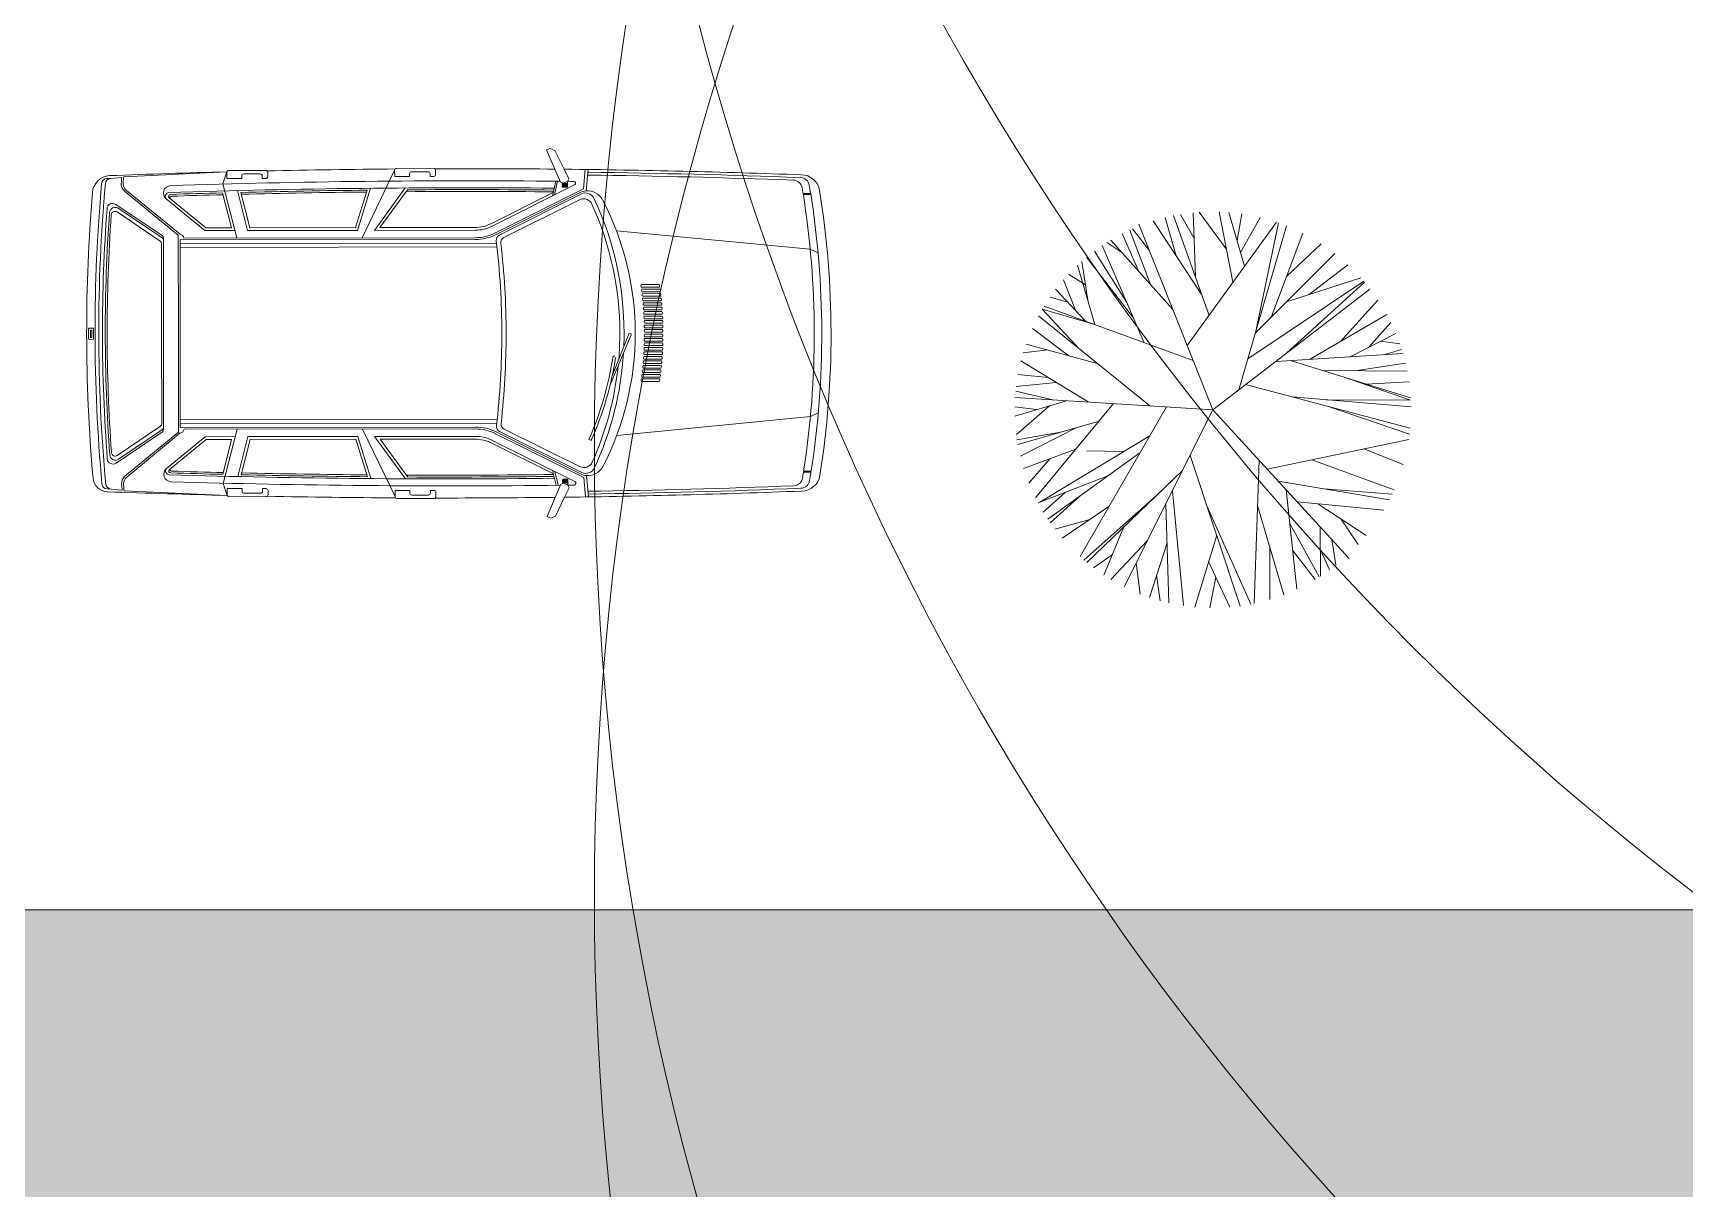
# Model space of a CAD drawing. Header units: millimetres. Extents: x 664 to 1534, y 1164 to 2765.
# Drawn here: x 715.03 to 723.91, y 1379.54 to 1385.76 of the extents above; entities that cross this region are included whole.
import ezdxf

# ---------------------------------------------------------------- set-up
doc = ezdxf.new("R2010")
doc.units = ezdxf.units.MM
doc.layers.get('0').update_dxf_attribs({"lineweight": 20})
for name, color, linetype, lineweight in [('Barra', 9, 'Continuous', 9), ('Calçadas', 7, 'Continuous', 13), ('Jardim', 92, 'Continuous', 20)]:
    doc.layers.add(name, color=color, linetype=linetype, lineweight=lineweight)

# ---------------------------------------------------------------- blocks, each defined once
blk = doc.blocks.new('TREEA')
for p, q in [((0, 0), (-0.0571, 0.1429)), ((-0.0086, 0.0884), (-0.0459, 0.1453)), ((-0.0283, 0.1184), (-0.0366, 0.1479)), ((-0.003, 0.0726), (-0.0302, 0.1494)), ((-0.0146, 0.1324), (-0.025, 0.1503)), ((-0.0198, 0.0495), (0.0489, 0.1443)), ((-0.0135, 0.1023), (-0.0152, 0.1516)), ((0.0103, 0.1239), (-0.0105, 0.152)), ((0.0154, 0.0981), (0.0047, 0.1523)), ((0.0244, 0.1104), (0.0123, 0.1519)), ((0.0186, 0.1303), (0.0222, 0.1508)), ((0.0199, 0.0153), (0.0566, 0.1415)), ((0.0213, 0.1209), (0.0364, 0.148)), ((0.0327, 0.0593), (0.0504, 0.1438)), ((-0.07, 0.1211), (-0.0815, 0.1288)), ((-0.0309, 0.0771), (-0.0785, 0.1306)), ((-0.0573, 0.1069), (-0.0698, 0.1355)), ((-0.0481, 0.0965), (-0.064, 0.1383)), ((-0.0491, 0.1228), (-0.0618, 0.1393)), ((0.0451, 0.0717), (0.0691, 0.1358)), ((0.0568, 0.1029), (0.0832, 0.1277)), ((-0.0609, 0.0703), (-0.0973, 0.1173)), ((-0.0662, 0.0826), (-0.0912, 0.1221)), ((-0.0528, 0.0516), (-0.0852, 0.1263)), ((0.0327, 0.0593), (0.0938, 0.1202)), ((-0.098, 0.0962), (-0.1112, 0.1043)), ((-0.0909, 0.0655), (-0.1041, 0.1113)), ((-0.0959, 0.0828), (-0.1009, 0.1142)), ((0.074, 0.0887), (0.1039, 0.1115)), ((-0.0977, 0.068), (-0.121, 0.0927)), ((-0.1058, 0.0766), (-0.115, 0.1)), ((0, 0), (0.1208, 0.0929)), ((0.0269, 0.0393), (0.116, 0.0989)), ((0.0565, 0.0435), (0.1165, 0.0982)), ((0.0566, 0.0831), (0.1137, 0.1015)), ((-0.1026, 0.0467), (-0.1313, 0.0773)), ((-0.1313, 0.0773), (-0.0909, 0.0655)), ((-0.0152, 0.0379), (-0.1299, 0.0797)), ((-0.1116, 0.0827), (-0.1253, 0.0867)), ((0.0982, 0.0526), (0.1269, 0.0844)), ((-0.0485, 0.003), (-0.1342, 0.0722)), ((0.0743, 0.0388), (0.1337, 0.0732)), ((0.1196, 0.0479), (0.1368, 0.0672)), ((-0.1108, 0.0416), (-0.1389, 0.0626)), ((0.1057, 0.0408), (0.1406, 0.0588)), ((0.1289, 0.0527), (0.1437, 0.0508)), ((-0.1271, 0.0461), (-0.146, 0.0437)), ((-0.089, 0.0357), (-0.1437, 0.0506)), ((0.0483, 0.0372), (0.1461, 0.0433)), ((0.1314, 0.0424), (0.1452, 0.0463)), ((-0.1268, 0.0249), (-0.15, 0.0272)), ((-0.0959, 0.006), (-0.1477, 0.0377)), ((0.0596, 0.0379), (0.1521, 0.0092)), ((0.0849, 0.0301), (0.1495, 0.0296)), ((0.1093, 0.0299), (0.1481, 0.0359)), ((-0.1232, 0.0077), (-0.1517, 0.0142)), ((-0.1206, 0.0211), (-0.1513, 0.018)), ((0.0252, 0.0194), (0.1517, -0.0142)), ((0.1003, 0.0253), (0.1519, 0.0073)), ((0.1177, 0.0198), (0.1509, 0.0216)), ((0, 0), (-0.1524, 0.0095)), ((-0.1356, 0.0002), (-0.1524, 0.0022)), ((-0.1127, 0.007), (-0.1523, -0.0048)), ((-0.1258, 0.0031), (-0.1512, -0.0191)), ((-0.0764, 0.0048), (-0.1365, -0.0678)), ((-0.0357, 0.0022), (-0.1022, -0.113)), ((0, 0), (-0.0682, -0.1363)), ((0, 0), (0.1048, -0.1143)), ((0.0609, 0.0099), (0.1524, 0.0022)), ((0.087, 0.0077), (0.1519, 0.0073)), ((0.0902, 0.0021), (0.1513, -0.0187)), ((-0.0876, -0.0087), (-0.1501, -0.0266)), ((-0.1172, -0.0172), (-0.1507, -0.023)), ((-0.1046, -0.0136), (-0.1481, -0.0358)), ((-0.0485, -0.02), (-0.1331, -0.0712)), ((0.0418, -0.0456), (0.1507, -0.0228)), ((-0.1054, -0.0303), (-0.1456, -0.0451)), ((-0.1255, -0.0377), (-0.1415, -0.0565)), ((-0.0561, -0.0331), (-0.127, -0.0842)), ((-0.0685, -0.0321), (-0.0969, -0.0316)), ((-0.0175, -0.0351), (0.0209, -0.151)), ((0.1161, -0.0301), (0.1464, -0.0422)), ((-0.0233, -0.0466), (-0.097, -0.1175)), ((0.0355, -0.0387), (0.0317, -0.1491)), ((0.076, -0.0384), (0.1394, -0.0616)), ((-0.0807, -0.0508), (-0.1345, -0.0717)), ((-0.1133, -0.0635), (-0.1305, -0.0787)), ((-0.0312, -0.0625), (-0.0227, -0.1507)), ((0.0502, -0.0548), (0.1358, -0.0693)), ((0.0563, -0.0614), (0.0646, -0.138)), ((0.0857, -0.0608), (0.1378, -0.065)), ((-0.102, -0.0661), (-0.1251, -0.087)), ((-0.08, -0.0745), (-0.116, -0.0988)), ((-0.0434, -0.0659), (-0.0993, -0.1156)), ((-0.0362, -0.0723), (-0.0339, -0.1486)), ((-0.0047, -0.0738), (0.0293, -0.1496)), ((0.0343, -0.0736), (0.0546, -0.1423)), ((0.065, -0.0709), (0.1314, -0.0773)), ((0.0807, -0.0724), (0.1178, -0.0967)), ((-0.0947, -0.0845), (-0.1216, -0.0918)), ((0.0591, -0.0874), (0.0818, -0.1286)), ((0.0983, -0.084), (0.1117, -0.1037)), ((-0.0686, -0.0901), (-0.0838, -0.1273)), ((-0.0505, -0.1009), (-0.0786, -0.1306)), ((0.0029, -0.0966), (-0.014, -0.1518)), ((0.0825, -0.09), (0.0828, -0.128)), ((0.0915, -0.0998), (0.0945, -0.1195)), ((-0.0774, -0.1117), (-0.0918, -0.1216)), ((-0.0353, -0.1023), (-0.0487, -0.1444)), ((0.0438, -0.1058), (0.0438, -0.146)), ((0.0613, -0.108), (0.0787, -0.1305)), ((0.0826, -0.1073), (0.0897, -0.1232)), ((-0.0589, -0.1177), (-0.0559, -0.1418)), ((-0.0033, -0.1168), (0.0129, -0.1519)), ((-0.0433, -0.1273), (-0.0405, -0.1469)), ((0.0022, -0.1288), (-0.0023, -0.1524))]:
    blk.add_line(p, q)

msp = doc.modelspace()

# ---------------------------------------------------------------- hatches: boundary and pattern name
at = {"layer": 'Jardim'}
h = msp.add_hatch(dxfattribs=at)
h.set_pattern_fill('GRASS', color=256, scale=0.04, angle=120, style=0)
h.set_pattern_definition([(210, (175.9079, -101.2197), (-0.26295997, -0.98137997), [0.1905, -1.24634]), (165, (175.9079, -101.2197), (-0.26296015, -0.98138064), [0.1905, -0.8255]), (255, (175.9079, -101.2197), (0.98138064, -0.26296015), [0.1905, -0.8255])])
edge = h.paths.add_edge_path()
edge.add_line((720.4807, 1355.4641), (727.4807, 1355.4641))
edge.add_line((727.4807, 1355.4641), (727.4807, 1359.2641))
edge.add_line((727.4807, 1359.2641), (763.261, 1359.2641))
edge.add_spline(control_points=[(763.261, 1359.2641), (762.538, 1359.8858), (760.7276, 1361.7391), (760.9005, 1364.5087), (761.0119, 1366.2941)], knot_values=[0, 0, 0, 0, 2.755825, 7.755327, 7.755327, 7.755327, 7.755327], degree=3, periodic=0)
edge.add_line((761.0119, 1366.2941), (761.0119, 1377.2941))
edge.add_line((761.0119, 1377.2941), (731.4807, 1377.2941))
edge.add_line((731.4807, 1377.2941), (731.4807, 1381.0441))
edge.add_line((731.4807, 1381.0441), (724.9807, 1381.0441))
edge.add_line((724.9807, 1381.0441), (710.9807, 1381.0441))
edge.add_arc((710.9807, 1380.0441), 1, 90, 180)
edge.add_line((709.9807, 1380.0441), (709.9807, 1342.4641))
edge.add_arc((708.9807, 1342.4641), 1, 270, 360, ccw=False)
edge.add_line((708.9807, 1341.4641), (704.9807, 1341.4641))
edge.add_arc((704.9807, 1340.4641), 1, 90, 180)
edge.add_line((703.9807, 1340.4641), (703.9807, 1331.7101))
edge.add_arc((704.9807, 1331.7101), 1, 180, 270)
edge.add_line((704.9807, 1330.7101), (709.9807, 1330.7101))
edge.add_line((709.9807, 1330.7101), (716.4807, 1342.4641))
edge.add_line((716.4807, 1342.4641), (720.4807, 1342.4641))
edge.add_line((720.4807, 1342.4641), (720.4807, 1355.4641))

# ---------------------------------------------------------------- linework, layer by layer
for p, q in [((717.7939, 1385.1289), (717.8123, 1385.1368)), ((717.7939, 1385.1289), (717.8382, 1385.0256)), ((717.8123, 1385.1368), (717.8386, 1385.1263)), ((717.8386, 1385.1263), (717.8887, 1385.025)), ((716.9874, 1385.0294), (717.1874, 1385.0297)), ((717.8382, 1385.0256), (717.8686, 1384.9545)), ((717.8887, 1385.025), (717.914, 1384.9739)), ((717.9919, 1384.9198), (718.0012, 1385.0237)), ((718.006, 1384.9089), (718.0163, 1385.0235)), ((715.4514, 1384.9756), (715.4313, 1384.9748)), ((715.4514, 1384.9756), (715.511, 1384.981)), ((715.5214, 1384.9843), (716.0759, 1385.011)), ((716.0547, 1384.947), (716.0757, 1385.011)), ((716.0547, 1384.947), (716.1296, 1384.6554)), ((716.0754, 1385.0078), (716.0754, 1384.9746)), ((716.0754, 1384.9746), (716.1554, 1384.9747)), ((716.0854, 1385.0178), (716.2854, 1385.0181)), ((716.1554, 1384.9897), (716.1554, 1384.9747)), ((716.1654, 1384.9997), (716.2554, 1384.9998)), ((716.2654, 1384.9898), (716.2654, 1384.9748)), ((716.2654, 1384.9748), (716.2854, 1384.9748)), ((716.2954, 1385.0081), (716.2954, 1384.9848)), ((716.9774, 1385.0195), (716.8029, 1384.6562)), ((716.9774, 1385.0194), (716.9775, 1384.9862)), ((716.9775, 1384.9862), (717.0575, 1384.9863)), ((717.0574, 1385.0013), (717.0575, 1384.9863)), ((717.0674, 1385.0113), (717.1574, 1385.0114)), ((717.1674, 1385.0014), (717.1675, 1384.9864)), ((717.1675, 1384.9864), (717.1875, 1384.9864)), ((717.1974, 1385.0197), (717.1974, 1384.9964)), ((717.4972, 1384.7168), (717.9442, 1384.9407)), ((717.843, 1384.9605), (717.8247, 1384.8808)), ((717.8532, 1384.9604), (717.8363, 1384.8866)), ((717.8846, 1384.9502), (717.8686, 1384.9545)), ((717.8781, 1384.9519), (717.8781, 1384.9504)), ((717.8801, 1384.9484), (717.9043, 1384.9485)), ((717.8806, 1384.9434), (717.9043, 1384.9435)), ((717.8806, 1384.9384), (717.9043, 1384.9385)), ((717.8806, 1384.9334), (717.9043, 1384.9335)), ((717.8846, 1384.9502), (717.9066, 1384.9596)), ((717.914, 1384.9739), (717.9066, 1384.9596)), ((717.9067, 1384.9535), (717.9066, 1384.9596)), ((715.8144, 1384.6703), (715.5263, 1384.9069)), ((715.8244, 1384.675), (715.5367, 1384.9113)), ((715.9575, 1384.6952), (715.7496, 1384.8659)), ((715.9628, 1384.7102), (715.7661, 1384.8717)), ((716.0518, 1384.8977), (716.1, 1384.7104)), ((716.1322, 1384.9098), (716.1873, 1384.6955)), ((716.1501, 1384.9003), (716.1989, 1384.7105)), ((716.7669, 1384.7111), (716.8292, 1384.9126)), ((716.7779, 1384.6961), (716.848, 1384.9226)), ((716.8683, 1384.6962), (717.0344, 1384.9243)), ((716.8978, 1384.7113), (717.0457, 1384.9143)), ((717.4905, 1384.7302), (717.829, 1384.8998)), ((717.5151, 1384.6811), (717.9919, 1384.9198)), ((717.522, 1384.6733), (717.9742, 1384.8998)), ((717.5398, 1384.6711), (717.9808, 1384.8919)), ((717.5646, 1384.6577), (717.9698, 1384.8607)), ((717.8806, 1384.9284), (717.9043, 1384.9285)), ((719.1722, 1384.8936), (719.2104, 1384.8937)), ((719.173, 1384.8886), (719.2118, 1384.8887)), ((715.7278, 1384.6679), (715.4785, 1384.836)), ((715.7179, 1384.6385), (715.4855, 1384.7951)), ((715.7278, 1384.6558), (715.4919, 1384.8149)), ((715.8144, 1384.6703), (715.815, 1384.1411)), ((716.1193, 1384.6954), (715.9575, 1384.6952)), ((716.1, 1384.7104), (715.9628, 1384.7102)), ((716.7779, 1384.6961), (716.1873, 1384.6955)), ((716.7669, 1384.7111), (716.1989, 1384.7105)), ((717.4103, 1384.6969), (716.8683, 1384.6962)), ((717.4103, 1384.7119), (716.8978, 1384.7113)), ((719.2104, 1384.595), (718.1692, 1384.6938)), ((715.7245, 1384.626), (715.725, 1384.141)), ((715.7344, 1384.6555), (715.735, 1384.141)), ((717.4104, 1384.6469), (715.8245, 1384.645)), ((715.8245, 1384.645), (715.825, 1384.1411)), ((717.5251, 1384.627), (715.8245, 1384.625)), ((717.5251, 1384.607), (715.8245, 1384.605)), ((717.4104, 1384.6569), (715.8444, 1384.6551)), ((719.2104, 1384.595), (719.2525, 1384.5751)), ((718.3983, 1384.4045), (718.3025, 1384.4044)), ((718.3997, 1384.3905), (718.3039, 1384.3904)), ((718.4018, 1384.3803), (718.306, 1384.3802)), ((718.4032, 1384.3663), (718.3074, 1384.3662)), ((718.405, 1384.3561), (718.3091, 1384.3559)), ((718.4063, 1384.3421), (718.3105, 1384.3419)), ((718.4074, 1384.3318), (718.3116, 1384.3317)), ((718.4088, 1384.3178), (718.313, 1384.3177)), ((718.4099, 1384.3076), (718.3141, 1384.3075)), ((718.4112, 1384.2936), (718.3155, 1384.2935)), ((718.412, 1384.2834), (718.3162, 1384.2833)), ((718.4133, 1384.2594), (718.3174, 1384.2593)), ((718.4133, 1384.2694), (718.3176, 1384.2693)), ((718.4145, 1384.2355), (718.3187, 1384.2354)), ((718.4146, 1384.2454), (718.3188, 1384.2453)), ((715.3324, 1384.1655), (715.3324, 1384.1155)), ((715.3598, 1384.1706), (715.3374, 1384.1705)), ((715.3498, 1384.1606), (715.3424, 1384.1605)), ((715.3424, 1384.1605), (715.3424, 1384.1205)), ((715.3499, 1384.1206), (715.3498, 1384.1606)), ((715.3599, 1384.1106), (715.3598, 1384.1706)), ((715.7256, 1383.6559), (715.725, 1384.141)), ((715.7356, 1383.6265), (715.735, 1384.141)), ((715.8156, 1383.6119), (715.815, 1384.1411)), ((715.8256, 1383.6372), (715.825, 1384.1411)), ((718.1349, 1383.8654), (718.2483, 1384.1345)), ((718.2373, 1384.1446), (718.1459, 1383.9137)), ((718.2456, 1384.1411), (718.2373, 1384.1446)), ((718.4155, 1384.1866), (718.3197, 1384.1865)), ((718.4158, 1384.2112), (718.32, 1384.2111)), ((718.4159, 1384.1633), (718.32, 1384.1632)), ((718.4159, 1384.2215), (718.3201, 1384.2214)), ((718.4169, 1384.1726), (718.3211, 1384.1725)), ((718.4172, 1384.1972), (718.3214, 1384.1971)), ((718.4172, 1384.1493), (718.3214, 1384.1492)), ((718.4172, 1384.1389), (718.3214, 1384.1388)), ((715.3599, 1384.1106), (715.3374, 1384.1105)), ((715.3499, 1384.1206), (715.3424, 1384.1205)), ((718.4147, 1384.0527), (718.3189, 1384.0526)), ((718.4156, 1384.1015), (718.3198, 1384.1014)), ((718.4159, 1384.1249), (718.3201, 1384.1248)), ((718.416, 1384.077), (718.3201, 1384.0769)), ((718.4161, 1384.0667), (718.3203, 1384.0666)), ((718.4169, 1384.1155), (718.3212, 1384.1154)), ((718.4173, 1384.091), (718.3215, 1384.0909)), ((718.1602, 1384.0195), (718.1513, 1384.0208)), ((718.4079, 1383.9563), (718.312, 1383.9562)), ((718.4092, 1383.9703), (718.3134, 1383.9702)), ((718.4103, 1383.9805), (718.3144, 1383.9804)), ((718.4116, 1383.9945), (718.3158, 1383.9944)), ((718.4123, 1384.0048), (718.3165, 1384.0047)), ((718.4135, 1384.0287), (718.3177, 1384.0286)), ((718.4136, 1384.0188), (718.3178, 1384.0187)), ((718.4148, 1384.0427), (718.3191, 1384.0426)), ((718.3989, 1383.8836), (718.3031, 1383.8835)), ((718.4003, 1383.8976), (718.3045, 1383.8975)), ((718.4024, 1383.9079), (718.3065, 1383.9078)), ((718.4037, 1383.9219), (718.3079, 1383.9218)), ((718.4055, 1383.9321), (718.3096, 1383.932)), ((718.4068, 1383.9461), (718.311, 1383.946)), ((719.2115, 1383.695), (718.1705, 1383.5938)), ((719.2115, 1383.695), (719.2535, 1383.7151)), ((715.729, 1383.6141), (715.4801, 1383.4454)), ((715.719, 1383.6435), (715.487, 1383.4864)), ((715.729, 1383.6261), (715.4935, 1383.4666)), ((715.8156, 1383.6119), (715.528, 1383.3746)), ((715.8256, 1383.6072), (715.5385, 1383.3703)), ((717.5262, 1383.6791), (715.8256, 1383.6772)), ((717.5262, 1383.6591), (715.8256, 1383.6572)), ((717.4115, 1383.639), (715.8256, 1383.6372)), ((717.4116, 1383.629), (715.8456, 1383.6272)), ((716.0565, 1383.3358), (716.1308, 1383.6275)), ((716.9794, 1383.2654), (716.8041, 1383.6283)), ((717.5164, 1383.605), (717.9937, 1383.3674)), ((717.5233, 1383.6128), (717.976, 1383.3874)), ((717.5411, 1383.6151), (717.9825, 1383.3953)), ((717.5657, 1383.6285), (717.9715, 1383.4265)), ((715.9587, 1383.5873), (715.7513, 1383.4162)), ((715.9641, 1383.5723), (715.7678, 1383.4103)), ((716.1206, 1383.5875), (715.9587, 1383.5873)), ((716.1013, 1383.5725), (715.9641, 1383.5723)), ((716.0536, 1383.385), (716.1013, 1383.5725)), ((716.134, 1383.3731), (716.1886, 1383.5876)), ((716.1519, 1383.3827), (716.2002, 1383.5726)), ((716.7792, 1383.5883), (716.1886, 1383.5876)), ((716.7682, 1383.5732), (716.2002, 1383.5726)), ((716.7682, 1383.5732), (716.831, 1383.3719)), ((716.7792, 1383.5883), (716.8498, 1383.362)), ((717.4116, 1383.589), (716.8696, 1383.5884)), ((716.8696, 1383.5884), (717.0362, 1383.3607)), ((717.4116, 1383.574), (716.8991, 1383.5734)), ((716.8991, 1383.5734), (717.0475, 1383.3707)), ((717.4919, 1383.5558), (717.8308, 1383.3871)), ((717.4986, 1383.5692), (717.946, 1383.3464)), ((718.0293, 1383.5694), (718.0211, 1383.573)), ((716.0565, 1383.3358), (716.0777, 1383.2718)), ((717.8449, 1383.3264), (717.8264, 1383.406)), ((717.8551, 1383.3265), (717.838, 1383.4002)), ((717.8864, 1383.3368), (717.8705, 1383.3325)), ((717.88, 1383.335), (717.88, 1383.3365)), ((717.882, 1383.3385), (717.9062, 1383.3385)), ((717.8825, 1383.3585), (717.9061, 1383.3585)), ((717.8825, 1383.3535), (717.9062, 1383.3535)), ((717.8825, 1383.3485), (717.9062, 1383.3485)), ((717.8825, 1383.3435), (717.9062, 1383.3435)), ((717.8864, 1383.3368), (717.9085, 1383.3274)), ((717.9937, 1383.3674), (718.0033, 1383.2635)), ((718.0077, 1383.3783), (718.0183, 1383.2637)), ((719.1739, 1383.3963), (719.2121, 1383.3963)), ((719.1747, 1383.4013), (719.2135, 1383.4013)), ((715.4533, 1383.3057), (715.4332, 1383.3065)), ((715.4533, 1383.3057), (715.513, 1383.3005)), ((715.5233, 1383.2972), (716.0777, 1383.2718)), ((716.0773, 1383.3082), (716.1573, 1383.3083)), ((716.0774, 1383.275), (716.0773, 1383.3082)), ((716.0874, 1383.265), (716.2874, 1383.2652)), ((716.1574, 1383.2933), (716.1573, 1383.3083)), ((716.1674, 1383.2833), (716.2574, 1383.2834)), ((716.2673, 1383.3084), (716.2873, 1383.3085)), ((716.2674, 1383.2934), (716.2673, 1383.3084)), ((716.2974, 1383.2752), (716.2973, 1383.2985)), ((716.9794, 1383.2987), (717.0594, 1383.2988)), ((716.9794, 1383.2654), (716.9794, 1383.2987)), ((716.9895, 1383.2555), (717.1895, 1383.2557)), ((717.0594, 1383.2838), (717.0594, 1383.2988)), ((717.0694, 1383.2738), (717.1594, 1383.2739)), ((717.1694, 1383.2839), (717.1694, 1383.2989)), ((717.1694, 1383.2989), (717.1894, 1383.2989)), ((717.1994, 1383.2657), (717.1994, 1383.289)), ((717.7962, 1383.1578), (717.8402, 1383.2613)), ((717.8402, 1383.2613), (717.8705, 1383.3325)), ((717.8408, 1383.1606), (717.8907, 1383.2619)), ((717.8907, 1383.2619), (717.9159, 1383.3131)), ((717.9086, 1383.3335), (717.9085, 1383.3274)), ((717.9159, 1383.3131), (717.9085, 1383.3274)), ((717.7962, 1383.1578), (717.8146, 1383.15)), ((717.8146, 1383.15), (717.8408, 1383.1606))]:
    msp.add_line(p, q)
for centre, radius, start, end in [((717.3638, 1335.8795), 49.1483, 90.44725, 91.25047), ((716.9874, 1385.0194), 0.01, 136.21118, 180.06601), ((716.9874, 1385.0194), 0.01, 90.06601, 136.21118), ((717.1874, 1385.0197), 0.01, 52.11041, 90.06601), ((717.3638, 1335.8795), 49.1483, 89.44705, 90.19851), ((717.1874, 1385.0197), 0.01, 0.06601, 52.11041), ((717.3638, 1335.8795), 49.1483, 87.90358, 89.38812), ((715.4529, 1384.8907), 0.1, 94.3997, 175.25973), ((724.3735, 1384.151), 9.0062, 174.92592, 180.06601), ((724.3735, 1384.151), 8.9862, 174.90949, 180.06601), ((715.4324, 1384.9448), 0.03, 92.25423, 174.92592), ((715.4526, 1384.9456), 0.03, 92.2307, 174.90949), ((717.3638, 1335.8795), 49.1483, 91.50165, 92.23727), ((715.558, 1384.9456), 0.05, 174.8494, 230.6091), ((724.3735, 1384.151), 8.9012, 174.64958, 174.8494), ((715.5684, 1384.9499), 0.05, 174.81513, 230.6091), ((724.3735, 1384.151), 8.8912, 174.62182, 174.81513), ((715.775, 1384.8968), 0.04, 91.86827, 230.6091), ((717.3739, 1335.8795), 49.0833, 89.42547, 91.86827), ((716.0854, 1385.0078), 0.01, 161.75454, 180.06601), ((716.0854, 1385.0078), 0.01, 90.06601, 161.75454), ((716.1654, 1384.9897), 0.01, 90.06601, 180.06601), ((716.2554, 1384.9898), 0.01, 0.06601, 90.06601), ((716.2854, 1385.0081), 0.01, 53.84823, 90.06601), ((716.2854, 1384.9848), 0.01, 270.06601, 0.06601), ((716.2854, 1385.0081), 0.01, 0.06601, 53.84823), ((717.0674, 1385.0013), 0.01, 90.06601, 180.06601), ((717.1574, 1385.0014), 0.01, 0.06601, 90.06601), ((717.1874, 1384.9964), 0.01, 270.06601, 0.06601), ((717.8801, 1384.9504), 0.002, 180.06601, 270.06601), ((717.8806, 1384.9459), 0.0025, 90.06601, 270.06601), ((717.8806, 1384.9409), 0.0025, 90.06601, 270.06601), ((717.8806, 1384.9359), 0.0025, 90.06601, 270.06601), ((717.8806, 1384.9309), 0.0025, 90.06601, 270.06601), ((717.9017, 1384.9535), 0.005, 270.06601, 0.98019), ((717.9043, 1384.946), 0.0025, 270.06601, 90.06601), ((717.9043, 1384.941), 0.0025, 270.06601, 90.06601), ((717.9043, 1384.936), 0.0025, 270.06601, 90.06601), ((717.9043, 1384.931), 0.0025, 270.06601, 90.06601), ((717.3739, 1335.8795), 49.0833, 89.33934, 89.37789), ((717.9397, 1384.9496), 0.01, 296.60061, 89.33934), ((717.3638, 1335.8795), 49.1183, 87.95151, 89.24207), ((717.3638, 1335.8795), 49.1333, 87.90744, 89.24073), ((719.1178, 1384.9165), 0.05, 9.48626, 87.95151), ((719.1561, 1384.9301), 0.05, 9.57221, 87.90744), ((719.1619, 1384.8949), 0.1, 9.14271, 90.06601), ((719.1619, 1384.8949), 0.1, 9.14271, 90.06601), ((714.4681, 1384.1395), 4.8042, 9.05924, 9.57221), ((724.3735, 1384.151), 9.0512, 175.25973, 180.06601), ((715.7649, 1384.8792), 0.02, 91.86856, 230.6091), ((715.7725, 1384.8794), 0.01, 91.8597, 230.6091), ((717.3639, 1335.867), 49.0583, 89.45048, 91.86856), ((715.7774, 1384.8698), 0.01, 91.84638, 175.33425), ((717.3639, 1335.867), 49.0483, 91.53283, 91.8597), ((717.3571, 1335.8669), 49.0383, 91.52229, 91.84638), ((717.3639, 1335.867), 49.0483, 90.62469, 91.41797), ((717.3639, 1335.867), 49.0383, 90.62844, 91.41527), ((717.3639, 1335.867), 49.0383, 89.45561, 90.38034), ((717.3639, 1335.867), 49.0483, 89.45304, 90.37171), ((717.9922, 1384.816), 0.05, 24.27904, 116.60061), ((718.0145, 1384.8193), 0.09, 95.47242, 116.60061), ((718.0032, 1384.8472), 0.05, 25.10432, 116.60061), ((718.0145, 1384.8193), 0.09, 27.49644, 95.47242), ((716.4978, 1384.1419), 1.7124, 0.06601, 25.10432), ((716.7135, 1384.1421), 1.5567, 0.06601, 27.49644), ((714.4681, 1384.1395), 4.7642, 9.10722, 9.48626), ((714.4681, 1384.1395), 4.7642, 351.08569, 9.14271), ((719.2104, 1384.8957), 0.002, 270.06601, 9.05924), ((714.4681, 1384.1395), 4.8042, 351.18149, 9.14271), ((719.2118, 1384.8867), 0.002, 8.95054, 90.06601), ((714.4681, 1384.1395), 4.8542, 350.98932, 9.14271), ((724.3735, 1384.151), 8.9662, 175.76327, 180.06601), ((724.3735, 1384.151), 8.9512, 175.89238, 180.06601), ((715.4617, 1384.8111), 0.03, 56.01569, 175.76327), ((724.3735, 1384.151), 8.9412, 175.96647, 180.06601), ((715.4752, 1384.79), 0.03, 56.01569, 175.89238), ((715.4744, 1384.7785), 0.02, 56.01569, 175.96647), ((716.4978, 1384.1419), 1.6894, 0.06601, 24.27904), ((715.7194, 1384.6555), 0.015, 0.06601, 56.01569), ((715.819, 1384.6496), 0.0261, 12.19497, 77.93705), ((717.4101, 1384.8969), 0.185, 270.06601, 296.60061), ((717.4101, 1384.8969), 0.2, 270.06601, 296.60061), ((717.4101, 1384.8969), 0.24, 270.06601, 296.60061), ((717.4101, 1384.8969), 0.25, 270.06601, 296.60061), ((717.5533, 1384.6442), 0.03, 116.60061, 186.77822), ((715.7095, 1384.626), 0.015, 0.06601, 56.01569), ((715.7195, 1384.6434), 0.015, 0.06601, 56.01569), ((713.2957, 1384.1382), 4.2575, 0.06601, 6.77822), ((717.578, 1384.6309), 0.03, 116.60061, 186.56331), ((713.2957, 1384.1382), 4.2805, 0.06601, 6.56331), ((718.3112, 1384.3982), 0.0107, 144.50145, 226.93158), ((718.3909, 1384.3967), 0.0108, 324.78748, 46.19952), ((718.3147, 1384.374), 0.0107, 144.50145, 226.93158), ((718.3178, 1384.3497), 0.0107, 144.50145, 226.93158), ((718.3203, 1384.3255), 0.0107, 144.50145, 226.93158), ((718.3944, 1384.3725), 0.0108, 324.78748, 46.19952), ((718.3975, 1384.3483), 0.0108, 324.78748, 46.19952), ((718.4, 1384.3241), 0.0108, 324.78748, 46.19952), ((718.3227, 1384.3013), 0.0107, 144.50145, 226.93158), ((718.3248, 1384.2771), 0.0107, 144.50145, 226.93158), ((718.3261, 1384.2531), 0.0107, 144.50145, 226.93158), ((718.3274, 1384.2292), 0.0107, 144.50145, 226.93158), ((718.4024, 1384.2998), 0.0108, 324.78748, 46.19952), ((718.4045, 1384.2756), 0.0108, 324.78748, 46.19952), ((718.4058, 1384.2517), 0.0108, 324.78748, 46.19952), ((718.4071, 1384.2277), 0.0108, 324.78748, 46.19952), ((724.3735, 1384.151), 9.0512, 180.06601, 184.9849), ((715.3374, 1384.1655), 0.005, 90.06601, 180.06601), ((724.3735, 1384.151), 9.0062, 180.06601, 185.20611), ((724.3735, 1384.151), 8.9862, 180.06601, 185.22254), ((724.3735, 1384.151), 8.9662, 180.06601, 184.36876), ((724.3735, 1384.151), 8.9512, 180.06601, 184.23965), ((724.3735, 1384.151), 8.9412, 180.06601, 184.16556), ((713.2957, 1384.1382), 4.2575, 353.3538, 0.06601), ((713.2957, 1384.1382), 4.2805, 353.56872, 0.06601), ((716.7135, 1384.1421), 1.5567, 332.63559, 0.06601), ((716.4978, 1384.1419), 1.6894, 355.31205, 0.06601), ((716.4978, 1384.1419), 1.7124, 357.6818, 0.06601), ((718.2437, 1384.1365), 0.005, 337.1443, 67.1443), ((718.3284, 1384.1803), 0.0107, 144.50145, 226.93158), ((718.3287, 1384.2049), 0.0107, 144.50145, 226.93158), ((718.3287, 1384.157), 0.0107, 144.50145, 226.93158), ((718.3288, 1384.131), 0.0107, 133.20045, 215.63058), ((718.4081, 1384.1788), 0.0108, 324.78748, 46.19952), ((718.4083, 1384.2034), 0.0108, 324.78748, 46.19952), ((718.4084, 1384.1555), 0.0108, 324.78748, 46.19952), ((718.4084, 1384.1327), 0.0108, 313.93251, 35.34455), ((715.3374, 1384.1155), 0.005, 180.06601, 270.06601), ((718.3276, 1384.0588), 0.0107, 133.20045, 215.63058), ((718.3285, 1384.1077), 0.0107, 133.20045, 215.63058), ((718.3288, 1384.0831), 0.0107, 133.20045, 215.63058), ((718.4073, 1384.0605), 0.0108, 313.93251, 35.34455), ((718.4081, 1384.1093), 0.0108, 313.93251, 35.34455), ((718.4085, 1384.0847), 0.0108, 313.93251, 35.34455), ((716.3989, 1384.2875), 1.7726, 336.22898, 351.3464), ((716.3931, 1384.2892), 1.7926, 336.41494, 351.16044), ((716.4978, 1384.1419), 1.6894, 335.85299, 354.11006), ((716.4978, 1384.1419), 1.7124, 335.02771, 356.47349), ((718.3207, 1383.9624), 0.0107, 133.20045, 215.63058), ((718.3231, 1383.9866), 0.0107, 133.20045, 215.63058), ((718.3252, 1384.0109), 0.0107, 133.20045, 215.63058), ((718.3264, 1384.0348), 0.0107, 133.20045, 215.63058), ((718.4004, 1383.9641), 0.0108, 313.93251, 35.34455), ((718.4028, 1383.9883), 0.0108, 313.93251, 35.34455), ((718.4048, 1384.0125), 0.0108, 313.93251, 35.34455), ((718.406, 1384.0365), 0.0108, 313.93251, 35.34455), ((718.1503, 1383.9441), 0.005, 351.16044, 81.32071), ((718.3118, 1383.8898), 0.0107, 133.20045, 215.63058), ((718.3152, 1383.914), 0.0107, 133.20045, 215.63058), ((718.3183, 1383.9382), 0.0107, 133.20045, 215.63058), ((718.3915, 1383.8914), 0.0108, 313.93251, 35.34455), ((718.3949, 1383.9156), 0.0108, 313.93251, 35.34455), ((718.398, 1383.9399), 0.0108, 313.93251, 35.34455), ((715.7106, 1383.6559), 0.015, 304.11634, 0.06601), ((715.7206, 1383.6386), 0.015, 304.11634, 0.06601), ((715.7206, 1383.6265), 0.015, 304.11634, 0.06601), ((715.8201, 1383.6326), 0.0261, 282.19497, 347.93705), ((717.4118, 1383.389), 0.25, 63.53142, 90.06601), ((717.4118, 1383.389), 0.24, 63.53142, 90.06601), ((717.5544, 1383.642), 0.03, 173.3538, 243.53142), ((717.5791, 1383.6554), 0.03, 173.56872, 243.53142), ((717.4118, 1383.389), 0.2, 63.53142, 90.06601), ((717.4118, 1383.389), 0.185, 63.53142, 90.06601), ((718.0314, 1383.574), 0.005, 246.25468, 336.41494), ((715.4632, 1383.4702), 0.03, 184.36876, 304.11634), ((715.4767, 1383.4914), 0.03, 184.23965, 304.11634), ((715.4758, 1383.5029), 0.02, 184.16556, 304.11634), ((717.9938, 1383.4712), 0.05, 243.53142, 335.85299), ((718.0161, 1383.4679), 0.09, 264.65961, 332.63559), ((715.4362, 1383.3714), 0.08, 184.9849, 267.87851), ((715.5599, 1383.336), 0.05, 129.52293, 185.28263), ((715.5703, 1383.3317), 0.05, 129.52293, 185.3169), ((715.7767, 1383.3853), 0.04, 129.52293, 268.26376), ((715.7666, 1383.4029), 0.02, 129.52293, 268.26347), ((715.7742, 1383.4026), 0.01, 129.52293, 268.27232), ((717.2526, 1432.4187), 49.0583, 268.26347, 270.68155), ((715.7791, 1383.4123), 0.01, 184.79778, 268.28565), ((717.2526, 1432.4187), 49.0483, 268.27232, 268.5992), ((717.2627, 1432.4061), 49.0833, 268.26376, 270.70656), ((717.2458, 1432.4187), 49.0383, 268.28565, 268.60974), ((717.2526, 1432.4187), 49.0483, 268.71406, 269.50734), ((717.2526, 1432.4187), 49.0383, 268.71676, 269.50359), ((717.2526, 1432.4187), 49.0383, 269.75169, 270.67642), ((717.2526, 1432.4187), 49.0483, 269.76032, 270.67899), ((717.8825, 1383.356), 0.0025, 90.06601, 270.06601), ((717.8825, 1383.351), 0.0025, 90.06601, 270.06601), ((717.8825, 1383.346), 0.0025, 90.06601, 270.06601), ((717.8825, 1383.341), 0.0025, 90.06601, 270.06601), ((717.882, 1383.3365), 0.002, 90.06601, 180.06601), ((717.9036, 1383.3335), 0.005, 359.15184, 90.06601), ((717.9062, 1383.356), 0.0025, 270.06601, 90.06601), ((717.9062, 1383.351), 0.0025, 270.06601, 90.06601), ((717.9062, 1383.346), 0.0025, 270.06601, 90.06601), ((717.9062, 1383.341), 0.0025, 270.06601, 90.06601), ((717.9416, 1383.3375), 0.01, 270.79269, 63.53142), ((718.0161, 1383.4679), 0.09, 243.53142, 264.65961), ((718.0048, 1383.44), 0.05, 243.53142, 335.02771), ((719.1196, 1383.3733), 0.05, 272.18051, 350.64577), ((719.1579, 1383.3598), 0.05, 272.22459, 350.55982), ((719.1636, 1383.3949), 0.1, 270.06601, 350.98932), ((714.4681, 1384.1395), 4.7642, 350.64577, 351.02481), ((714.4681, 1384.1395), 4.8042, 350.55982, 351.07279), ((719.2121, 1383.3943), 0.002, 351.07279, 90.06601), ((719.2135, 1383.4033), 0.002, 270.06601, 351.18149), ((715.4343, 1383.3365), 0.03, 185.20611, 267.8778), ((715.4544, 1383.3357), 0.03, 185.22254, 267.90133), ((717.2526, 1432.4061), 49.1483, 267.87851, 268.63038), ((724.3735, 1384.151), 8.9012, 185.28263, 185.48245), ((724.3735, 1384.151), 8.8912, 185.3169, 185.5102), ((716.0874, 1383.275), 0.01, 180.06601, 198.37749), ((716.0874, 1383.275), 0.01, 198.37749, 270.06601), ((716.1674, 1383.2933), 0.01, 180.06601, 270.06601), ((716.2574, 1383.2934), 0.01, 270.06601, 0.06601), ((716.2873, 1383.2985), 0.01, 0.06601, 90.06601), ((716.2874, 1383.2752), 0.01, 270.06601, 306.2838), ((716.2874, 1383.2752), 0.01, 306.2838, 0.06601), ((717.2526, 1432.4061), 49.1483, 268.88156, 269.68478), ((716.9894, 1383.2655), 0.01, 180.06601, 223.92085), ((716.9894, 1383.2655), 0.01, 223.92085, 270.06601), ((717.0694, 1383.2838), 0.01, 180.06601, 270.06601), ((717.1594, 1383.2839), 0.01, 270.06601, 0.06601), ((717.1894, 1383.2889), 0.01, 0.06601, 90.06601), ((717.1894, 1383.2657), 0.01, 270.06601, 308.02162), ((717.1894, 1383.2657), 0.01, 308.02162, 0.06601), ((717.2526, 1432.4061), 49.1483, 269.93352, 270.68498), ((717.2526, 1432.4061), 49.1483, 270.74391, 272.22845), ((717.2627, 1432.4061), 49.0833, 270.75414, 270.79269), ((717.2526, 1432.4061), 49.1183, 270.88996, 272.18051), ((717.2526, 1432.4061), 49.1333, 270.8913, 272.22459)]:
    msp.add_arc(centre, radius, start, end)
at = {"layer": 'Barra'}
for centre in [(736.502, 1394.8404), (733.0502, 1393.0682), (733.1307, 1389.5901), (733.0507, 1383.5434), (733.0507, 1381.1112)]:
    msp.add_circle(centre, 15, dxfattribs=at)
at = {"layer": 'Calçadas'}
msp.add_line((724.9807, 1381.0441), (710.9807, 1381.0441), dxfattribs=at)

# ---------------------------------------------------------------- block references
at = {"layer": 'Jardim', "xscale": 6.985439999999925, "yscale": 6.985439999999925, "zscale": 6.985439999999925}
msp.add_blockref('TREEA', (721.3742, 1383.732), dxfattribs=at)

doc.saveas('drawing.dxf')
